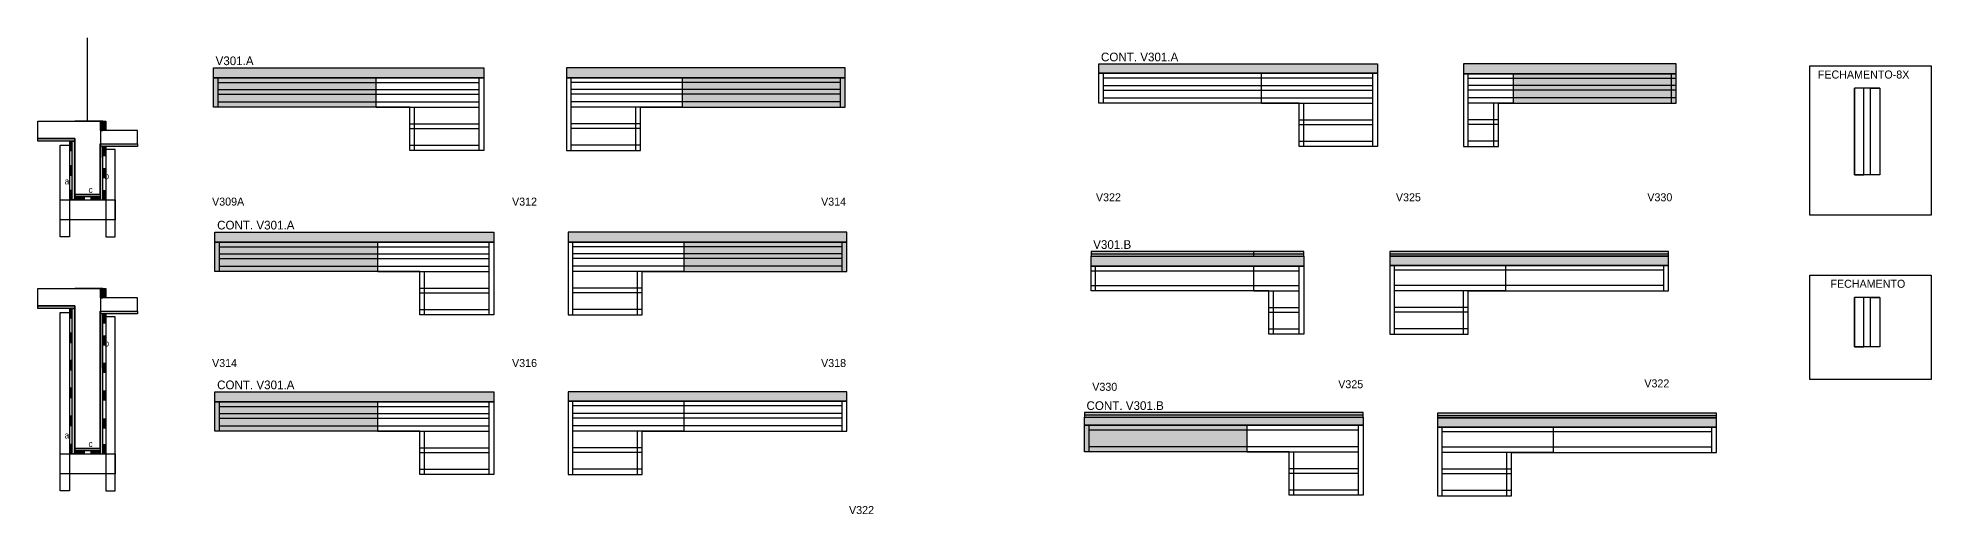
# Model space of a CAD drawing. Header units: metres. Extents: x 2041 to 8056, y 6610 to 8323.
# Drawn here: x 5217 to 8056, y 7608 to 8323 of the extents above; entities that cross this region are included whole.
import ezdxf

# ---------------------------------------------------------------- set-up
doc = ezdxf.new("R2010")
doc.units = ezdxf.units.M
for name, color, linetype in [('5', 7, 'Continuous'), ('CONCRETO', 7, 'Continuous'), ('COTA', 7, 'Continuous'), ('Cotas', 7, 'Continuous'), ('detalhes', 7, 'Continuous'), ('Hachura', 7, 'Continuous'), ('Madeira', 7, 'Continuous'), ('Painéis', 7, 'Continuous'), ('REAPROVEITAMENTO', 7, 'Continuous'), ('SARR_2.2x7', 7, 'Continuous'), ('SARR_3.5x7', 7, 'Continuous'), ('TEXTO PILAR', 7, 'Continuous'), ('Texto Seção', 7, 'Continuous')]:
    doc.layers.add(name, color=color, linetype=linetype)

msp = doc.modelspace()

# ---------------------------------------------------------------- hatches: boundary and pattern name
at = {"layer": 'COTA'}
h = msp.add_hatch(color=7, dxfattribs=at)
h.dxf.hatch_style = 1
h.paths.add_polyline_path([(5885.4, 8278), (5479.9, 8278), (5479.9, 8278), (5479.9, 8263), (5479.9, 8263), (5885.4, 8263), (5885.4, 8263), (5885.4, 8278)])
h = msp.add_hatch(color=7, dxfattribs=at)
h.dxf.hatch_style = 1
h.paths.add_polyline_path([(6009.4, 8278), (6427.4, 8278), (6427.4, 8278), (6427.4, 8264), (6427.4, 8264), (6009.4, 8264), (6009.4, 8264), (6009.4, 8278)])
h = msp.add_hatch(color=7, dxfattribs=at)
h.dxf.hatch_style = 1
h.paths.add_polyline_path([(7225.8, 8283.7), (6807.8, 8283.7), (6807.8, 8283.7), (6807.8, 8269.7), (6807.8, 8269.7), (7225.8, 8269.7), (7225.8, 8269.7), (7225.8, 8283.7)])
h = msp.add_hatch(color=7, dxfattribs=at)
h.dxf.hatch_style = 1
h.paths.add_polyline_path([(7354.8, 8283.7), (7354.8, 8268.7), (7354.8, 8268.7), (7673.8, 8268.7), (7673.8, 8268.7), (7673.8, 8283.7), (7673.8, 8283.7), (7354.8, 8283.7)])
h = msp.add_hatch(color=7, dxfattribs=at)
h.dxf.hatch_style = 1
h.paths.add_polyline_path([(5900.2, 8031.4), (5482.2, 8031.4), (5482.2, 8031.4), (5482.2, 8016.4), (5482.2, 8016.4), (5900.2, 8016.4), (5900.2, 8016.4), (5900.2, 8031.4)])
h = msp.add_hatch(color=7, dxfattribs=at)
h.dxf.hatch_style = 1
h.paths.add_polyline_path([(6011.9, 8031.4), (6429.9, 8031.4), (6429.9, 8031.4), (6429.9, 8016.4), (6429.9, 8016.4), (6011.9, 8016.4), (6011.9, 8016.4), (6011.9, 8031.4)])
h = msp.add_hatch(color=7, dxfattribs=at)
h.dxf.hatch_style = 1
h.paths.add_polyline_path([(7115.1, 7980.4), (7115.1, 7995.4), (7115.1, 7995.4), (6796.1, 7995.4), (6796.1, 7995.4), (6796.1, 7980.4), (6796.1, 7980.4), (7115.1, 7980.4)])
h = msp.add_hatch(color=7, dxfattribs=at)
h.dxf.hatch_style = 1
h.paths.add_polyline_path([(7244, 7995.4), (7662, 7995.4), (7662, 7995.4), (7662, 7981.4), (7662, 7981.4), (7244, 7981.4), (7244, 7981.4), (7244, 7995.4)])
h = msp.add_hatch(color=7, dxfattribs=at)
h.dxf.hatch_style = 1
h.paths.add_polyline_path([(5900.2, 7791.7), (5482.2, 7791.7), (5482.2, 7791.7), (5482.2, 7776.7), (5482.2, 7776.7), (5900.2, 7776.7), (5900.2, 7776.7), (5900.2, 7791.7)])
h = msp.add_hatch(color=7, dxfattribs=at)
h.dxf.hatch_style = 1
h.paths.add_polyline_path([(6011.9, 7791.7), (6429.9, 7791.7), (6429.9, 7791.7), (6429.9, 7777.7), (6429.9, 7777.7), (6011.9, 7777.7), (6011.9, 7777.7), (6011.9, 7791.7)])
h = msp.add_hatch(color=7, dxfattribs=at)
h.dxf.hatch_style = 1
h.paths.add_polyline_path([(7204.1, 7753.6), (6786.1, 7753.6), (6786.1, 7753.6), (6786.1, 7741.6), (6786.1, 7741.6), (7204.1, 7741.6), (7204.1, 7741.6), (7204.1, 7753.6)])
h = msp.add_hatch(color=7, dxfattribs=at)
h.dxf.hatch_style = 1
h.paths.add_polyline_path([(7315.9, 7752.6), (7733.9, 7752.6), (7733.9, 7752.6), (7733.9, 7738.6), (7733.9, 7738.6), (7315.9, 7738.6), (7315.9, 7738.6), (7315.9, 7752.6)])
at = {"layer": 'Hachura'}
h = msp.add_hatch(color=7, dxfattribs=at)
h.dxf.hatch_style = 1
h.paths.add_polyline_path([(5314.2, 8197.8), (5310.6, 8197.8), (5310.6, 8197.8), (5310.6, 8183.8), (5310.6, 8183.8), (5314.2, 8183.8), (5314.2, 8183.8), (5314.2, 8197.8)])
h = msp.add_hatch(color=7, dxfattribs=at)
h.dxf.hatch_style = 1
h.paths.add_polyline_path([(5318.6, 8183.8), (5314.2, 8183.8), (5314.2, 8183.8), (5314.2, 8197.8), (5314.2, 8197.8), (5318.6, 8197.8), (5318.6, 8197.8), (5318.6, 8183.8)])
h = msp.add_hatch(color=7, dxfattribs=at)
h.dxf.hatch_style = 1
h.paths.add_polyline_path([(5216.6, 8167.8), (5216.6, 8171.8), (5216.6, 8171.8), (5272.2, 8171.8), (5272.2, 8171.8), (5272.2, 8167.8), (5272.2, 8167.8), (5216.6, 8167.8)])
h = msp.add_hatch(color=7, dxfattribs=at)
h.dxf.hatch_style = 1
h.paths.add_polyline_path([(5263.8, 8153.8), (5268.2, 8153.8), (5268.2, 8153.8), (5268.2, 8167.8), (5268.2, 8167.8), (5263.8, 8167.8), (5263.8, 8167.8), (5263.8, 8153.8)])
h = msp.add_hatch(color=7, dxfattribs=at)
h.dxf.hatch_style = 1
h.paths.add_polyline_path([(5268.2, 8167.8), (5272.2, 8167.8), (5272.2, 8167.8), (5272.2, 8079.8), (5272.2, 8079.8), (5268.2, 8079.8), (5268.2, 8079.8), (5268.2, 8167.8)])
h = msp.add_hatch(color=7, dxfattribs=at)
h.dxf.hatch_style = 1
h.paths.add_polyline_path([(5310.2, 8159.8), (5310.2, 8163.8), (5310.2, 8163.8), (5365.8, 8163.8), (5365.8, 8163.8), (5365.8, 8159.8), (5365.8, 8159.8), (5310.2, 8159.8)])
h = msp.add_hatch(color=7, dxfattribs=at)
h.dxf.hatch_style = 1
h.paths.add_polyline_path([(5310.2, 8159.8), (5314.2, 8159.8), (5314.2, 8159.8), (5314.2, 8079.8), (5314.2, 8079.8), (5310.2, 8079.8), (5310.2, 8079.8), (5310.2, 8159.8)])
h = msp.add_hatch(color=7, dxfattribs=at)
h.dxf.hatch_style = 1
h.paths.add_polyline_path([(5318.6, 8145.8), (5314.2, 8145.8), (5314.2, 8145.8), (5314.2, 8159.8), (5314.2, 8159.8), (5318.6, 8159.8), (5318.6, 8159.8), (5318.6, 8145.8)])
h = msp.add_hatch(color=7, dxfattribs=at)
h.dxf.hatch_style = 1
h.paths.add_polyline_path([(5263.8, 8116.8), (5268.2, 8116.8), (5268.2, 8116.8), (5268.2, 8130.8), (5268.2, 8130.8), (5263.8, 8130.8), (5263.8, 8130.8), (5263.8, 8116.8)])
h = msp.add_hatch(color=7, dxfattribs=at)
h.dxf.hatch_style = 1
h.paths.add_polyline_path([(5318.6, 8112.8), (5314.2, 8112.8), (5314.2, 8112.8), (5314.2, 8126.8), (5314.2, 8126.8), (5318.6, 8126.8), (5318.6, 8126.8), (5318.6, 8112.8)])
h = msp.add_hatch(color=7, dxfattribs=at)
h.dxf.hatch_style = 1
h.paths.add_polyline_path([(5263.8, 8079.8), (5268.2, 8079.8), (5268.2, 8079.8), (5268.2, 8093.8), (5268.2, 8093.8), (5263.8, 8093.8), (5263.8, 8093.8), (5263.8, 8079.8)])
h = msp.add_hatch(color=7, dxfattribs=at)
h.dxf.hatch_style = 1
h.paths.add_polyline_path([(5318.6, 8079.8), (5314.2, 8079.8), (5314.2, 8079.8), (5314.2, 8093.8), (5314.2, 8093.8), (5318.6, 8093.8), (5318.6, 8093.8), (5318.6, 8079.8)])
h = msp.add_hatch(color=7, dxfattribs=at)
h.dxf.hatch_style = 1
h.paths.add_polyline_path([(5272.2, 8084.2), (5272.2, 8087.8), (5272.2, 8087.8), (5310.2, 8087.8), (5310.2, 8087.8), (5310.2, 8084.2), (5310.2, 8084.2), (5272.2, 8084.2)])
h = msp.add_hatch(color=7, dxfattribs=at)
h.dxf.hatch_style = 1
h.paths.add_polyline_path([(5272.2, 8079.8), (5272.2, 8084.2), (5272.2, 8084.2), (5286.2, 8084.2), (5286.2, 8084.2), (5286.2, 8079.8), (5286.2, 8079.8), (5272.2, 8079.8)])
h = msp.add_hatch(color=7, dxfattribs=at)
h.dxf.hatch_style = 1
h.paths.add_polyline_path([(5310.2, 8079.8), (5310.2, 8084.2), (5310.2, 8084.2), (5296.2, 8084.2), (5296.2, 8084.2), (5296.2, 8079.8), (5296.2, 8079.8), (5310.2, 8079.8)])
h = msp.add_hatch(color=7, dxfattribs=at)
h.dxf.hatch_style = 1
h.paths.add_polyline_path([(5314.2, 7946.7), (5310.6, 7946.7), (5310.6, 7946.7), (5310.6, 7932.7), (5310.6, 7932.7), (5314.2, 7932.7), (5314.2, 7932.7), (5314.2, 7946.7)])
h = msp.add_hatch(color=7, dxfattribs=at)
h.dxf.hatch_style = 1
h.paths.add_polyline_path([(5318.6, 7932.7), (5314.2, 7932.7), (5314.2, 7932.7), (5314.2, 7946.7), (5314.2, 7946.7), (5318.6, 7946.7), (5318.6, 7946.7), (5318.6, 7932.7)])
h = msp.add_hatch(color=7, dxfattribs=at)
h.dxf.hatch_style = 1
h.paths.add_polyline_path([(5216.6, 7916.7), (5216.6, 7920.7), (5216.6, 7920.7), (5272.2, 7920.7), (5272.2, 7920.7), (5272.2, 7916.7), (5272.2, 7916.7), (5216.6, 7916.7)])
h = msp.add_hatch(color=7, dxfattribs=at)
h.dxf.hatch_style = 1
h.paths.add_polyline_path([(5263.8, 7902.7), (5268.2, 7902.7), (5268.2, 7902.7), (5268.2, 7916.7), (5268.2, 7916.7), (5263.8, 7916.7), (5263.8, 7916.7), (5263.8, 7902.7)])
h = msp.add_hatch(color=7, dxfattribs=at)
h.dxf.hatch_style = 1
h.paths.add_polyline_path([(5268.2, 7916.7), (5272.2, 7916.7), (5272.2, 7916.7), (5272.2, 7698.7), (5272.2, 7698.7), (5268.2, 7698.7), (5268.2, 7698.7), (5268.2, 7916.7)])
h = msp.add_hatch(color=7, dxfattribs=at)
h.dxf.hatch_style = 1
h.paths.add_polyline_path([(5310.2, 7908.7), (5310.2, 7912.7), (5310.2, 7912.7), (5365.8, 7912.7), (5365.8, 7912.7), (5365.8, 7908.7), (5365.8, 7908.7), (5310.2, 7908.7)])
h = msp.add_hatch(color=7, dxfattribs=at)
h.dxf.hatch_style = 1
h.paths.add_polyline_path([(5310.2, 7908.7), (5314.2, 7908.7), (5314.2, 7908.7), (5314.2, 7698.7), (5314.2, 7698.7), (5310.2, 7698.7), (5310.2, 7698.7), (5310.2, 7908.7)])
h = msp.add_hatch(color=7, dxfattribs=at)
h.dxf.hatch_style = 1
h.paths.add_polyline_path([(5318.6, 7894.7), (5314.2, 7894.7), (5314.2, 7894.7), (5314.2, 7908.7), (5314.2, 7908.7), (5318.6, 7908.7), (5318.6, 7908.7), (5318.6, 7894.7)])
h = msp.add_hatch(color=7, dxfattribs=at)
h.dxf.hatch_style = 1
h.paths.add_polyline_path([(5263.8, 7865.7), (5268.2, 7865.7), (5268.2, 7865.7), (5268.2, 7879.7), (5268.2, 7879.7), (5263.8, 7879.7), (5263.8, 7879.7), (5263.8, 7865.7)])
h = msp.add_hatch(color=7, dxfattribs=at)
h.dxf.hatch_style = 1
h.paths.add_polyline_path([(5318.6, 7861.7), (5314.2, 7861.7), (5314.2, 7861.7), (5314.2, 7875.7), (5314.2, 7875.7), (5318.6, 7875.7), (5318.6, 7875.7), (5318.6, 7861.7)])
h = msp.add_hatch(color=7, dxfattribs=at)
h.dxf.hatch_style = 1
h.paths.add_polyline_path([(5263.8, 7824.9), (5268.2, 7824.9), (5268.2, 7824.9), (5268.2, 7838.9), (5268.2, 7838.9), (5263.8, 7838.9), (5263.8, 7838.9), (5263.8, 7824.9)])
h = msp.add_hatch(color=7, dxfattribs=at)
h.dxf.hatch_style = 1
h.paths.add_polyline_path([(5318.6, 7820.9), (5314.2, 7820.9), (5314.2, 7820.9), (5314.2, 7834.9), (5314.2, 7834.9), (5318.6, 7834.9), (5318.6, 7834.9), (5318.6, 7820.9)])
h = msp.add_hatch(color=7, dxfattribs=at)
h.dxf.hatch_style = 1
h.paths.add_polyline_path([(5263.8, 7783.3), (5268.2, 7783.3), (5268.2, 7783.3), (5268.2, 7797.3), (5268.2, 7797.3), (5263.8, 7797.3), (5263.8, 7797.3), (5263.8, 7783.3)])
h = msp.add_hatch(color=7, dxfattribs=at)
h.dxf.hatch_style = 1
h.paths.add_polyline_path([(5318.6, 7779.3), (5314.2, 7779.3), (5314.2, 7779.3), (5314.2, 7793.3), (5314.2, 7793.3), (5318.6, 7793.3), (5318.6, 7793.3), (5318.6, 7779.3)])
h = msp.add_hatch(color=7, dxfattribs=at)
h.dxf.hatch_style = 1
h.paths.add_polyline_path([(5263.8, 7741.4), (5268.2, 7741.4), (5268.2, 7741.4), (5268.2, 7755.4), (5268.2, 7755.4), (5263.8, 7755.4), (5263.8, 7755.4), (5263.8, 7741.4)])
h = msp.add_hatch(color=7, dxfattribs=at)
h.dxf.hatch_style = 1
h.paths.add_polyline_path([(5318.6, 7737.4), (5314.2, 7737.4), (5314.2, 7737.4), (5314.2, 7751.4), (5314.2, 7751.4), (5318.6, 7751.4), (5318.6, 7751.4), (5318.6, 7737.4)])
h = msp.add_hatch(color=7, dxfattribs=at)
h.dxf.hatch_style = 1
h.paths.add_polyline_path([(5263.8, 7698.7), (5268.2, 7698.7), (5268.2, 7698.7), (5268.2, 7712.7), (5268.2, 7712.7), (5263.8, 7712.7), (5263.8, 7712.7), (5263.8, 7698.7)])
h = msp.add_hatch(color=7, dxfattribs=at)
h.dxf.hatch_style = 1
h.paths.add_polyline_path([(5272.2, 7703.1), (5272.2, 7706.7), (5272.2, 7706.7), (5310.2, 7706.7), (5310.2, 7706.7), (5310.2, 7703.1), (5310.2, 7703.1), (5272.2, 7703.1)])
h = msp.add_hatch(color=7, dxfattribs=at)
h.dxf.hatch_style = 1
h.paths.add_polyline_path([(5272.2, 7698.7), (5272.2, 7703.1), (5272.2, 7703.1), (5286.2, 7703.1), (5286.2, 7703.1), (5286.2, 7698.7), (5286.2, 7698.7), (5272.2, 7698.7)])
h = msp.add_hatch(color=7, dxfattribs=at)
h.dxf.hatch_style = 1
h.paths.add_polyline_path([(5310.2, 7698.7), (5310.2, 7703.1), (5310.2, 7703.1), (5296.2, 7703.1), (5296.2, 7703.1), (5296.2, 7698.7), (5296.2, 7698.7), (5310.2, 7698.7)])
h = msp.add_hatch(color=7, dxfattribs=at)
h.dxf.hatch_style = 1
h.paths.add_polyline_path([(5318.6, 7698.7), (5314.2, 7698.7), (5314.2, 7698.7), (5314.2, 7712.7), (5314.2, 7712.7), (5318.6, 7712.7), (5318.6, 7712.7), (5318.6, 7698.7)])
at = {"layer": 'REAPROVEITAMENTO'}
h = msp.add_hatch(color=7, dxfattribs=at)
h.dxf.hatch_style = 1
h.paths.add_polyline_path([(5479.9, 8263), (5479.9, 8219), (5479.9, 8219), (5723.9, 8219), (5723.9, 8219), (5723.9, 8263), (5723.9, 8263), (5479.9, 8263)])
h = msp.add_hatch(color=7, dxfattribs=at)
h.dxf.hatch_style = 1
h.paths.add_polyline_path([(6183.4, 8263), (6183.4, 8219), (6183.4, 8219), (6427.4, 8219), (6427.4, 8219), (6427.4, 8263), (6427.4, 8263), (6183.4, 8263)])
h = msp.add_hatch(color=7, dxfattribs=at)
h.dxf.hatch_style = 1
h.paths.add_polyline_path([(7429.8, 8268.7), (7429.8, 8224.7), (7429.8, 8224.7), (7673.8, 8224.7), (7673.8, 8224.7), (7673.8, 8268.7), (7673.8, 8268.7), (7429.8, 8268.7), (7429.8, 8268.7)])
h = msp.add_hatch(color=7, dxfattribs=at)
h.dxf.hatch_style = 1
h.paths.add_polyline_path([(5482.2, 8016.4), (5482.2, 7972.4), (5482.2, 7972.4), (5726.2, 7972.4), (5726.2, 7972.4), (5726.2, 8016.4), (5726.2, 8016.4), (5482.2, 8016.4)])
h = msp.add_hatch(color=7, dxfattribs=at)
h.dxf.hatch_style = 1
h.paths.add_polyline_path([(6185.9, 8016.4), (6185.9, 7972.4), (6185.9, 7972.4), (6429.9, 7972.4), (6429.9, 7972.4), (6429.9, 8016.4), (6429.9, 8016.4), (6185.9, 8016.4)])
h = msp.add_hatch(color=7, dxfattribs=at)
h.dxf.hatch_style = 1
h.paths.add_polyline_path([(6796.1, 8002.4), (6796.1, 7995.4), (6796.1, 7995.4), (7040.1, 7995.4), (7040.1, 7995.4), (7040.1, 8002.4), (7040.1, 8002.4), (6796.1, 8002.4), (6796.1, 8002.4)])
h = msp.add_hatch(color=7, dxfattribs=at)
h.dxf.hatch_style = 1
h.paths.add_polyline_path([(6953.6, 8002.4), (6953.6, 7995.4), (6953.6, 7995.4), (7115.1, 7995.4), (7115.1, 7995.4), (7115.1, 8002.4), (7115.1, 8002.4), (6953.6, 8002.4), (6953.6, 8002.4)])
h = msp.add_hatch(color=7, dxfattribs=at)
h.dxf.hatch_style = 1
h.paths.add_polyline_path([(7244, 8002.4), (7244, 7995.4), (7244, 7995.4), (7500.5, 7995.4), (7500.5, 7995.4), (7500.5, 8002.4), (7500.5, 8002.4), (7244, 8002.4)])
h = msp.add_hatch(color=7, dxfattribs=at)
h.dxf.hatch_style = 1
h.paths.add_polyline_path([(7500.5, 8002.4), (7500.5, 7995.4), (7500.5, 7995.4), (7662, 7995.4), (7662, 7995.4), (7662, 8002.4), (7662, 8002.4), (7500.5, 8002.4), (7500.5, 8002.4)])
h = msp.add_hatch(color=7, dxfattribs=at)
h.dxf.hatch_style = 1
h.paths.add_polyline_path([(5482.2, 7776.7), (5482.2, 7732.7), (5482.2, 7732.7), (5726.2, 7732.7), (5726.2, 7732.7), (5726.2, 7776.7), (5726.2, 7776.7), (5482.2, 7776.7)])
h = msp.add_hatch(color=7, dxfattribs=at)
h.dxf.hatch_style = 1
h.paths.add_polyline_path([(6786.1, 7760.6), (6786.1, 7753.6), (6786.1, 7753.6), (7042.6, 7753.6), (7042.6, 7753.6), (7042.6, 7760.6), (7042.6, 7760.6), (6786.1, 7760.6)])
h = msp.add_hatch(color=7, dxfattribs=at)
h.dxf.hatch_style = 1
h.paths.add_polyline_path([(7042.6, 7760.6), (7042.6, 7753.6), (7042.6, 7753.6), (7204.1, 7753.6), (7204.1, 7753.6), (7204.1, 7760.6), (7204.1, 7760.6), (7042.6, 7760.6), (7042.6, 7760.6)])
h = msp.add_hatch(color=7, dxfattribs=at)
h.dxf.hatch_style = 1
h.paths.add_polyline_path([(7315.9, 7759.6), (7315.9, 7752.6), (7315.9, 7752.6), (7572.4, 7752.6), (7572.4, 7752.6), (7572.4, 7759.6), (7572.4, 7759.6), (7315.9, 7759.6)])
h = msp.add_hatch(color=7, dxfattribs=at)
h.dxf.hatch_style = 1
h.paths.add_polyline_path([(7572.4, 7759.6), (7572.4, 7752.6), (7572.4, 7752.6), (7733.9, 7752.6), (7733.9, 7752.6), (7733.9, 7759.6), (7733.9, 7759.6), (7572.4, 7759.6), (7572.4, 7759.6)])
h = msp.add_hatch(color=7, dxfattribs=at)
h.dxf.hatch_style = 1
h.paths.add_polyline_path([(6786.1, 7741.6), (6786.1, 7701.6), (6786.1, 7701.6), (7030.1, 7701.6), (7030.1, 7701.6), (7030.1, 7741.6), (7030.1, 7741.6), (6786.1, 7741.6)])

# ---------------------------------------------------------------- linework, layer by layer
at = {"layer": 'CONCRETO', "color": 7, "lineweight": 25}
for points in [[(5216.6, 8171.8), (5216.6, 8197.8), (5272.2, 8197.8), (5272.2, 8197.8), (5310.6, 8197.8), (5310.2, 8087.8), (5272.2, 8087.8), (5272.2, 8171.8)], [(5216.6, 7920.7), (5216.6, 7946.7), (5272.2, 7946.7), (5272.2, 7946.7), (5310.6, 7946.7), (5310.2, 7706.7), (5272.2, 7706.7), (5272.2, 7920.7)]]:
    msp.add_lwpolyline(points, close=True, dxfattribs=at)
for points in [[(5272.2, 8167.8), (5272.2, 8087.8), (5310.2, 8087.8), (5310.2, 8163.8), (5365.8, 8163.8), (5365.8, 8183.8), (5310.6, 8183.8), (5310.6, 8197.8), (5272.2, 8197.8)], [(5272.2, 7916.7), (5272.2, 7706.7), (5310.2, 7706.7), (5310.2, 7912.7), (5365.8, 7912.7), (5365.8, 7932.7), (5310.6, 7932.7), (5310.6, 7946.7), (5272.2, 7946.7)]]:
    msp.add_lwpolyline(points, dxfattribs=at)
at = {"layer": 'COTA', "color": 7, "lineweight": 25}
for points in [[(5479.9, 8278), (5885.4, 8278), (5885.4, 8263), (5479.9, 8263)], [(6427.4, 8278), (6009.4, 8278), (6009.4, 8263), (6427.4, 8263)], [(6807.8, 8283.7), (7225.8, 8283.7), (7225.8, 8269.7), (6807.8, 8269.7)], [(7673.8, 8283.7), (7354.8, 8283.7), (7354.8, 8268.7), (7673.8, 8268.7)], [(5482.2, 8031.4), (5900.2, 8031.4), (5900.2, 8016.4), (5482.2, 8016.4)], [(6429.9, 8031.4), (6011.9, 8031.4), (6011.9, 8016.4), (6429.9, 8016.4)], [(6796.1, 7995.4), (7115.1, 7995.4), (7115.1, 7980.4), (6796.1, 7980.4)], [(7662, 7995.4), (7244, 7995.4), (7244, 7981.4), (7662, 7981.4)], [(5482.2, 7791.7), (5900.2, 7791.7), (5900.2, 7776.7), (5482.2, 7776.7)], [(6429.9, 7791.7), (6011.9, 7791.7), (6011.9, 7777.7), (6429.9, 7777.7)], [(6786.1, 7753.6), (7204.1, 7753.6), (7204.1, 7741.6), (6786.1, 7741.6)], [(7733.9, 7752.6), (7315.9, 7752.6), (7315.9, 7738.6), (7733.9, 7738.6)]]:
    msp.add_lwpolyline(points, close=True, dxfattribs=at)
at = {"layer": 'Cotas', "color": 7, "lineweight": 25}
for points in [[(7874.1, 8280.6), (8056, 8280.6), (8056, 8057), (7874.1, 8057)], [(7874.1, 7966.5), (8056, 7966.5), (8056, 7810.2), (7874.1, 7810.2)]]:
    msp.add_lwpolyline(points, close=True, dxfattribs=at)
at = {"layer": 'Defpoints', "color": 7, "lineweight": 25}
msp.add_line((5291.2, 8197.8), (5291.2, 8322.8), dxfattribs=at)
at = {"layer": 'Madeira', "color": 7, "lineweight": 25}
for points in [[(5318.6, 8183.8), (5314.2, 8183.8), (5314.2, 8197.8), (5318.6, 8197.8)], [(5263.8, 8153.8), (5268.2, 8153.8), (5268.2, 8167.8), (5263.8, 8167.8)], [(5318.6, 8145.8), (5314.2, 8145.8), (5314.2, 8159.8), (5318.6, 8159.8)], [(5263.8, 8116.8), (5268.2, 8116.8), (5268.2, 8130.8), (5263.8, 8130.8)], [(5318.6, 8112.8), (5314.2, 8112.8), (5314.2, 8126.8), (5318.6, 8126.8)], [(5263.8, 8079.8), (5268.2, 8079.8), (5268.2, 8093.8), (5263.8, 8093.8)], [(5318.6, 8079.8), (5314.2, 8079.8), (5314.2, 8093.8), (5318.6, 8093.8)], [(5272.2, 8079.8), (5272.2, 8084.2), (5286.2, 8084.2), (5286.2, 8079.8)], [(5310.2, 8079.8), (5310.2, 8084.2), (5296.2, 8084.2), (5296.2, 8079.8)], [(5318.6, 7932.7), (5314.2, 7932.7), (5314.2, 7946.7), (5318.6, 7946.7)], [(5263.8, 7902.7), (5268.2, 7902.7), (5268.2, 7916.7), (5263.8, 7916.7)], [(5318.6, 7894.7), (5314.2, 7894.7), (5314.2, 7908.7), (5318.6, 7908.7)], [(5263.8, 7865.7), (5268.2, 7865.7), (5268.2, 7879.7), (5263.8, 7879.7)], [(5318.6, 7861.7), (5314.2, 7861.7), (5314.2, 7875.7), (5318.6, 7875.7)], [(5263.8, 7824.9), (5268.2, 7824.9), (5268.2, 7838.9), (5263.8, 7838.9)], [(5318.6, 7820.9), (5314.2, 7820.9), (5314.2, 7834.9), (5318.6, 7834.9)], [(5263.8, 7783.3), (5268.2, 7783.3), (5268.2, 7797.3), (5263.8, 7797.3)], [(5318.6, 7779.3), (5314.2, 7779.3), (5314.2, 7793.3), (5318.6, 7793.3)], [(5263.8, 7741.4), (5268.2, 7741.4), (5268.2, 7755.4), (5263.8, 7755.4)], [(5318.6, 7737.4), (5314.2, 7737.4), (5314.2, 7751.4), (5318.6, 7751.4)], [(5263.8, 7698.7), (5268.2, 7698.7), (5268.2, 7712.7), (5263.8, 7712.7)], [(5272.2, 7698.7), (5272.2, 7703.1), (5286.2, 7703.1), (5286.2, 7698.7)], [(5310.2, 7698.7), (5310.2, 7703.1), (5296.2, 7703.1), (5296.2, 7698.7)], [(5318.6, 7698.7), (5314.2, 7698.7), (5314.2, 7712.7), (5318.6, 7712.7)]]:
    msp.add_lwpolyline(points, close=True, dxfattribs=at)
at = {"layer": 'Painéis', "color": 7, "lineweight": 25}
for p, q in [((5479.9, 8219), (5479.9, 8263)), ((5479.9, 8263), (5885.4, 8263)), ((5723.9, 8219), (5723.9, 8263)), ((5885.4, 8263), (5885.4, 8154)), ((6427.4, 8263), (6009.4, 8263)), ((6009.4, 8263), (6009.4, 8154)), ((6183.4, 8219), (6183.4, 8263)), ((6427.4, 8219), (6427.4, 8263)), ((6807.8, 8224.7), (6807.8, 8269.7)), ((6807.8, 8269.7), (7225.8, 8269.7)), ((7051.8, 8224.7), (7051.8, 8269.7)), ((7225.8, 8269.7), (7225.8, 8159.7)), ((7673.8, 8268.7), (7354.8, 8268.7)), ((7354.8, 8268.7), (7354.8, 8159.7)), ((7429.8, 8224.7), (7429.8, 8268.7)), ((7673.8, 8224.7), (7673.8, 8268.7)), ((7978.9, 8247.2), (7941, 8247.2)), ((7941, 8117.2), (7941, 8247.2)), ((7978.9, 8247.2), (7978.9, 8117.2)), ((5774.4, 8219), (5479.9, 8219)), ((5774.4, 8154), (5774.4, 8219)), ((6120.4, 8154), (6120.4, 8219)), ((6120.4, 8219), (6427.4, 8219)), ((7108.3, 8224.7), (6807.8, 8224.7)), ((7108.3, 8159.7), (7108.3, 8224.7)), ((7407.3, 8159.7), (7407.3, 8224.7)), ((7407.3, 8224.7), (7673.8, 8224.7)), ((5885.4, 8154), (5774.4, 8154)), ((6009.4, 8154), (6120.4, 8154)), ((7225.8, 8159.7), (7108.3, 8159.7)), ((7354.8, 8159.7), (7407.3, 8159.7)), ((7978.9, 8117.2), (7941, 8117.2)), ((5482.2, 7972.4), (5482.2, 8016.4)), ((5482.2, 8016.4), (5900.2, 8016.4)), ((5726.2, 7972.4), (5726.2, 8016.4)), ((5900.2, 8016.4), (5900.2, 7907.4)), ((6429.9, 8016.4), (6011.9, 8016.4)), ((6011.9, 8016.4), (6011.9, 7907.4)), ((6185.9, 7972.4), (6185.9, 8016.4)), ((6429.9, 7972.4), (6429.9, 8016.4)), ((6796.1, 7943.4), (6796.1, 7980.4)), ((6796.1, 7980.4), (7115.1, 7980.4)), ((7040.1, 7995.4), (7040.1, 8002.4)), ((7040.1, 7943.4), (7040.1, 7980.4)), ((7115.1, 7980.4), (7115.1, 7878.4)), ((7662, 7981.4), (7244, 7981.4)), ((7244, 7981.4), (7244, 7878.4)), ((7418, 7943.4), (7418, 7981.4)), ((7662, 7943.4), (7662, 7981.4)), ((5789.2, 7972.4), (5482.2, 7972.4)), ((5789.2, 7907.4), (5789.2, 7972.4)), ((6122.9, 7907.4), (6122.9, 7972.4)), ((6122.9, 7972.4), (6429.9, 7972.4)), ((7062.6, 7943.4), (6796.1, 7943.4)), ((7062.6, 7878.4), (7062.6, 7943.4)), ((7361.5, 7878.4), (7361.5, 7943.4)), ((7361.5, 7943.4), (7662, 7943.4)), ((7978.9, 7933.1), (7941, 7933.1)), ((7941, 7859.1), (7941, 7933.1)), ((7978.9, 7933.1), (7978.9, 7859.1)), ((5900.2, 7907.4), (5789.2, 7907.4)), ((6011.9, 7907.4), (6122.9, 7907.4)), ((7115.1, 7878.4), (7062.6, 7878.4)), ((7244, 7878.4), (7361.5, 7878.4)), ((7978.9, 7859.1), (7941, 7859.1)), ((5482.2, 7732.7), (5482.2, 7776.7)), ((5482.2, 7776.7), (5900.2, 7776.7)), ((5726.2, 7732.7), (5726.2, 7776.7)), ((5900.2, 7776.7), (5900.2, 7667.7)), ((6429.9, 7777.7), (6011.9, 7777.7)), ((6011.9, 7777.7), (6011.9, 7667.7)), ((6185.9, 7732.7), (6185.9, 7777.7)), ((6429.9, 7732.7), (6429.9, 7777.7)), ((5789.2, 7732.7), (5482.2, 7732.7)), ((5789.2, 7667.7), (5789.2, 7732.7)), ((6122.9, 7667.7), (6122.9, 7732.7)), ((6122.9, 7732.7), (6429.9, 7732.7)), ((6786.1, 7701.6), (6786.1, 7741.6)), ((6786.1, 7741.6), (7204.1, 7741.6)), ((7030.1, 7701.6), (7030.1, 7741.6)), ((7204.1, 7741.6), (7204.1, 7636.6)), ((7733.9, 7738.6), (7315.9, 7738.6)), ((7315.9, 7738.6), (7315.9, 7635.6)), ((7489.9, 7700.6), (7489.9, 7738.6)), ((7733.9, 7700.6), (7733.9, 7738.6)), ((7093.1, 7701.6), (6786.1, 7701.6)), ((7093.1, 7636.6), (7093.1, 7701.6)), ((7426.9, 7635.6), (7426.9, 7700.6)), ((7426.9, 7700.6), (7733.9, 7700.6)), ((5900.2, 7667.7), (5789.2, 7667.7)), ((6011.9, 7667.7), (6122.9, 7667.7)), ((7204.1, 7636.6), (7093.1, 7636.6)), ((7315.9, 7635.6), (7426.9, 7635.6))]:
    msp.add_line(p, q, dxfattribs=at)
for points in [[(5314.2, 8197.8), (5310.6, 8197.8), (5310.6, 8183.8), (5314.2, 8183.8)], [(5216.6, 8167.8), (5216.6, 8171.8), (5272.2, 8171.8), (5272.2, 8167.8)], [(5268.2, 8167.8), (5272.2, 8167.8), (5272.2, 8079.8), (5268.2, 8079.8)], [(5310.2, 8159.8), (5310.2, 8163.8), (5365.8, 8163.8), (5365.8, 8159.8)], [(5314.2, 8159.8), (5310.2, 8159.8), (5310.2, 8079.8), (5314.2, 8079.8)], [(5272.2, 8084.2), (5272.2, 8087.8), (5310.2, 8087.8), (5310.2, 8084.2)], [(6796.1, 7995.4), (7115.1, 7995.4), (7115.1, 8002.4), (6796.1, 8002.4)], [(7244, 7995.4), (7662, 7995.4), (7662, 8002.4), (7244, 8002.4)], [(5314.2, 7946.7), (5310.6, 7946.7), (5310.6, 7932.7), (5314.2, 7932.7)], [(5216.6, 7916.7), (5216.6, 7920.7), (5272.2, 7920.7), (5272.2, 7916.7)], [(5268.2, 7916.7), (5272.2, 7916.7), (5272.2, 7698.7), (5268.2, 7698.7)], [(5310.2, 7908.7), (5310.2, 7912.7), (5365.8, 7912.7), (5365.8, 7908.7)], [(5314.2, 7908.7), (5310.2, 7908.7), (5310.2, 7698.7), (5314.2, 7698.7)], [(6786.1, 7753.6), (7204.1, 7753.6), (7204.1, 7760.6), (6786.1, 7760.6)], [(7315.9, 7752.6), (7733.9, 7752.6), (7733.9, 7759.6), (7315.9, 7759.6)], [(5272.2, 7703.1), (5272.2, 7706.7), (5310.2, 7706.7), (5310.2, 7703.1)]]:
    msp.add_lwpolyline(points, close=True, dxfattribs=at)
at = {"layer": 'SARR_2.2x7', "color": 7, "lineweight": 25}
for p, q in [((5486.8, 8220), (5486.8, 8263)), ((5878.4, 8154), (5878.4, 8263)), ((6016.3, 8154), (6016.3, 8263)), ((6420.4, 8220), (6420.4, 8263)), ((6814.8, 8225.7), (6814.8, 8269.7)), ((7218.9, 8159.7), (7218.9, 8269.7)), ((7361.7, 8159.7), (7361.7, 8268.7)), ((7666.8, 8224.7), (7666.8, 8268.7)), ((5486.8, 8256), (5723.9, 8256)), ((5486.8, 8245.5), (5723.9, 8245.5)), ((5486.8, 8238.5), (5723.9, 8238.5)), ((5723.9, 8256), (5878.4, 8256)), ((5723.9, 8245.5), (5878.4, 8245.5)), ((5723.9, 8238.5), (5878.4, 8238.5)), ((6183.3, 8256), (6016.3, 8256)), ((6183.3, 8245.5), (6016.3, 8245.5)), ((6183.3, 8238.5), (6016.3, 8238.5)), ((6420.4, 8256), (6183.4, 8256)), ((6420.4, 8245.5), (6183.4, 8245.5)), ((6420.4, 8238.5), (6183.4, 8238.5)), ((6814.8, 8262.7), (7051.8, 8262.7)), ((6814.8, 8251.2), (7051.8, 8251.2)), ((6814.8, 8244.2), (7051.8, 8244.2)), ((7051.8, 8262.7), (7218.9, 8262.7)), ((7051.8, 8251.2), (7218.9, 8251.2)), ((7051.8, 8244.2), (7218.9, 8244.2)), ((7429.8, 8261.7), (7361.7, 8261.7)), ((7429.8, 8251.2), (7361.7, 8251.2)), ((7429.8, 8244.2), (7361.7, 8244.2)), ((7673.8, 8261.7), (7429.8, 8261.7)), ((7673.8, 8251.2), (7429.8, 8251.2)), ((7673.8, 8244.2), (7429.8, 8244.2)), ((5486.8, 8227), (5723.9, 8227)), ((5723.9, 8227), (5878.4, 8227)), ((5723.9, 8219), (5878.4, 8219)), ((5774.4, 8219), (5781.4, 8219)), ((5781.4, 8154), (5781.4, 8219)), ((6183.3, 8227), (6016.3, 8227)), ((6183.4, 8219), (6016.3, 8219)), ((6113.4, 8154), (6113.4, 8219)), ((6120.4, 8219), (6113.4, 8219)), ((6420.4, 8227), (6183.4, 8227)), ((6814.8, 8232.7), (7051.8, 8232.7)), ((7051.8, 8232.7), (7218.9, 8232.7)), ((7051.8, 8224.7), (7218.8, 8224.7)), ((7108.3, 8224.7), (7115.3, 8224.7)), ((7115.3, 8159.7), (7115.3, 8224.7)), ((7429.8, 8232.7), (7361.7, 8232.7)), ((7429.8, 8224.7), (7361.8, 8224.7)), ((7400.3, 8159.7), (7400.3, 8224.7)), ((7407.3, 8224.7), (7400.3, 8224.7)), ((7673.8, 8232.7), (7429.8, 8232.7)), ((5774.4, 8194), (5878.4, 8194)), ((5774.4, 8187), (5878.4, 8187)), ((6120.4, 8194), (6016.3, 8194)), ((6120.4, 8187), (6016.3, 8187)), ((7108.3, 8199.7), (7218.9, 8199.7)), ((7108.3, 8192.7), (7218.9, 8192.7)), ((7407.3, 8199.7), (7361.7, 8199.7)), ((7407.3, 8192.7), (7361.7, 8192.7)), ((5774.4, 8162), (5878.5, 8162)), ((6120.4, 8162), (6016.3, 8162)), ((7108.3, 8167.7), (7218.9, 8167.7)), ((7407.3, 8167.7), (7361.7, 8167.7)), ((5489.1, 7973.4), (5489.1, 8016.4)), ((5489.1, 8009.4), (5726.2, 8009.4)), ((5726.2, 8009.4), (5893.2, 8009.4)), ((5893.2, 7907.4), (5893.2, 8016.4)), ((6018.9, 7907.4), (6018.9, 8016.4)), ((6185.9, 8009.4), (6018.9, 8009.4)), ((6423, 8009.4), (6185.9, 8009.4)), ((6423, 7973.4), (6423, 8016.4)), ((5489.1, 7998.9), (5726.2, 7998.9)), ((5489.1, 7991.9), (5726.2, 7991.9)), ((5489.1, 7980.4), (5726.2, 7980.4)), ((5726.2, 7998.9), (5893.2, 7998.9)), ((5726.2, 7991.9), (5893.2, 7991.9)), ((5726.2, 7980.4), (5893.2, 7980.4)), ((6185.9, 7998.9), (6018.9, 7998.9)), ((6185.9, 7991.9), (6018.9, 7991.9)), ((6185.9, 7980.4), (6018.9, 7980.4)), ((6423, 7998.9), (6185.9, 7998.9)), ((6423, 7991.9), (6185.9, 7991.9)), ((6423, 7980.4), (6185.9, 7980.4)), ((6796.1, 7998.9), (7040.1, 7998.9)), ((6803, 7944.4), (6803, 7980.4)), ((7040.1, 7998.9), (7115.1, 7998.9)), ((7108.1, 7878.4), (7108.1, 7980.4)), ((7244, 7998.9), (7500.5, 7998.9)), ((7251, 7878.4), (7251, 7981.4)), ((7500.5, 7998.9), (7662, 7998.9)), ((7655.1, 7944.4), (7655.1, 7981.4)), ((5726.2, 7972.4), (5893.2, 7972.4)), ((5789.2, 7972.4), (5796.2, 7972.4)), ((5796.2, 7907.4), (5796.2, 7972.4)), ((6185.9, 7972.4), (6018.9, 7972.4)), ((6115.9, 7907.4), (6115.9, 7972.4)), ((6122.9, 7972.4), (6115.9, 7972.4)), ((6796.1, 7973.4), (7040.1, 7973.4)), ((6796.1, 7951.4), (7040.1, 7951.4)), ((7040.1, 7973.4), (7108.1, 7973.4)), ((7040.1, 7951.4), (7108.1, 7951.4)), ((7418, 7974.4), (7251, 7974.4)), ((7418, 7951.4), (7251, 7951.4)), ((7655.1, 7974.4), (7418, 7974.4)), ((7655.1, 7951.4), (7418, 7951.4)), ((5789.2, 7947.4), (5893.2, 7947.4)), ((5789.2, 7940.4), (5893.2, 7940.4)), ((6122.9, 7947.4), (6018.9, 7947.4)), ((6122.9, 7940.4), (6018.9, 7940.4)), ((7040.1, 7943.4), (7108.1, 7943.4)), ((7062.6, 7943.4), (7069.6, 7943.4)), ((7069.6, 7878.4), (7069.6, 7943.4)), ((7418, 7943.4), (7251, 7943.4)), ((7354.5, 7878.4), (7354.5, 7943.4)), ((7361.5, 7943.4), (7354.5, 7943.4)), ((5789.2, 7915.4), (5893.2, 7915.4)), ((6122.9, 7915.4), (6018.9, 7915.4)), ((7062.6, 7918.4), (7108.1, 7918.4)), ((7062.6, 7911.4), (7108.1, 7911.4)), ((7361.5, 7918.4), (7251, 7918.4)), ((7361.5, 7911.4), (7251, 7911.4)), ((7062.6, 7886.4), (7108.1, 7886.4)), ((7361.5, 7886.4), (7251, 7886.4)), ((5489.1, 7733.7), (5489.1, 7776.7)), ((5489.1, 7769.7), (5726.2, 7769.7)), ((5489.1, 7759.2), (5726.2, 7759.2)), ((5489.1, 7752.2), (5726.2, 7752.2)), ((5726.2, 7769.7), (5893.2, 7769.7)), ((5726.2, 7759.2), (5893.2, 7759.2)), ((5726.2, 7752.2), (5893.2, 7752.2)), ((5893.2, 7667.7), (5893.2, 7776.7)), ((6018.9, 7667.7), (6018.9, 7777.7)), ((6185.9, 7770.7), (6018.9, 7770.7)), ((6185.9, 7759.2), (6018.9, 7759.2)), ((6185.9, 7752.2), (6018.9, 7752.2)), ((6423, 7770.7), (6185.9, 7770.7)), ((6423, 7759.2), (6185.9, 7759.2)), ((6423, 7752.2), (6185.9, 7752.2)), ((6423, 7733.7), (6423, 7777.7)), ((6786.1, 7757.1), (7042.6, 7757.1)), ((7042.6, 7757.1), (7204.1, 7757.1)), ((7315.9, 7756.1), (7572.4, 7756.1)), ((7572.4, 7756.1), (7733.9, 7756.1)), ((5489.1, 7740.7), (5726.2, 7740.7)), ((5726.2, 7740.7), (5893.2, 7740.7)), ((5726.2, 7732.7), (5893.2, 7732.7)), ((5789.2, 7732.7), (5796.2, 7732.7)), ((5796.2, 7667.7), (5796.2, 7732.7)), ((6185.9, 7740.7), (6018.9, 7740.7)), ((6185.9, 7732.7), (6018.9, 7732.7)), ((6115.9, 7667.7), (6115.9, 7732.7)), ((6122.9, 7732.7), (6115.9, 7732.7)), ((6423, 7740.7), (6185.9, 7740.7)), ((6793.1, 7702.6), (6793.1, 7741.6)), ((6793.1, 7734.6), (7030.1, 7734.6)), ((7030.1, 7734.6), (7197.2, 7734.6)), ((7197.2, 7636.6), (7197.2, 7741.6)), ((7322.8, 7635.6), (7322.8, 7738.6)), ((7489.9, 7731.6), (7322.8, 7731.6)), ((7726.9, 7731.6), (7489.9, 7731.6)), ((7726.9, 7701.6), (7726.9, 7738.6)), ((5789.2, 7707.7), (5893.2, 7707.7)), ((5789.2, 7700.7), (5893.2, 7700.7)), ((6122.9, 7707.7), (6018.9, 7707.7)), ((6122.9, 7700.7), (6018.9, 7700.7)), ((6793.1, 7709.6), (7030.1, 7709.6)), ((7030.1, 7709.6), (7197.2, 7709.6)), ((7030.1, 7701.6), (7197.2, 7701.6)), ((7093.1, 7701.6), (7100.1, 7701.6)), ((7100.1, 7636.6), (7100.1, 7701.6)), ((7489.9, 7708.6), (7322.8, 7708.6)), ((7489.9, 7700.6), (7322.9, 7700.6)), ((7419.9, 7635.6), (7419.9, 7700.6)), ((7426.9, 7700.6), (7419.9, 7700.6)), ((7726.9, 7708.6), (7489.9, 7708.6)), ((5789.2, 7675.7), (5893.2, 7675.7)), ((6122.9, 7675.7), (6018.9, 7675.7)), ((7093.1, 7676.6), (7197.2, 7676.6)), ((7093.1, 7669.6), (7197.2, 7669.6)), ((7426.9, 7675.6), (7322.8, 7675.6)), ((7426.9, 7668.6), (7322.8, 7668.6)), ((7093.1, 7644.6), (7197.2, 7644.6)), ((7426.9, 7643.6), (7322.8, 7643.6))]:
    msp.add_line(p, q, dxfattribs=at)
for points in [[(7955, 8247.2), (7941, 8247.2), (7941, 8117.2), (7955, 8117.2)], [(7964.9, 8247.2), (7978.9, 8247.2), (7978.9, 8117.2), (7964.9, 8117.2)], [(7955, 7933.1), (7941, 7933.1), (7941, 7859.1), (7955, 7859.1)], [(7964.9, 7933.1), (7978.9, 7933.1), (7978.9, 7859.1), (7964.9, 7859.1)]]:
    msp.add_lwpolyline(points, close=True, dxfattribs=at)
at = {"layer": 'SARR_3.5x7', "color": 7, "lineweight": 25}
for points in [[(5249.8, 8161.8), (5263.8, 8161.8), (5263.8, 8024.2), (5249.8, 8024.2)], [(5332.6, 8155.4), (5318.6, 8155.4), (5318.6, 8024.2), (5332.6, 8024.2)], [(5249.8, 8079.8), (5332.6, 8079.8), (5332.6, 8049.8), (5249.8, 8049.8)], [(5249.8, 7910.7), (5263.8, 7910.7), (5263.8, 7643), (5249.8, 7643)], [(5332.6, 7904.3), (5318.6, 7904.3), (5318.6, 7643), (5332.6, 7643)], [(5249.8, 7698.7), (5332.6, 7698.7), (5332.6, 7668.6), (5249.8, 7668.6)]]:
    msp.add_lwpolyline(points, close=True, dxfattribs=at)

# ---------------------------------------------------------------- texts
at = {"layer": '5', "color": 7, "lineweight": 25}
for s, p in [('V309A', (5477.8, 8071.1)), ('V312', (5927.7, 8071.1)), ('V314', (6391.2, 8071.1)), ('V322', (6803.4, 8077.6)), ('V325', (7253.3, 8077.6)), ('V330', (7630.4, 8077.6)), ('V314', (5477.8, 7828.9)), ('V316', (5927.7, 7828.9)), ('V318', (6391.2, 7828.9)), ('V325', (7166.8, 7797.1)), ('V322', (7625.9, 7798.3)), ('V330', (6797.9, 7793.2)), ('V322', (6433.1, 7608.3))]:
    msp.add_text(s, height=12, dxfattribs=at).set_placement(p)
at = {"layer": 'detalhes', "color": 7, "lineweight": 25}
for s, p in [('b', (5316.2, 8110.8)), ('a', (5256.5, 8102.9)), ('c', (5292.4, 8090.1)), ('b', (5316.2, 7859.7)), ('a', (5256.5, 7721.7)), ('c', (5292.4, 7708.9))]:
    msp.add_text(s, height=9.6, dxfattribs=at).set_placement(p)
at = {"layer": 'TEXTO PILAR', "color": 7, "lineweight": 25}
for s, p in [('FECHAMENTO-8X', (7886.1, 8261.8)), ('FECHAMENTO', (7905, 7947.8))]:
    msp.add_text(s, height=12, dxfattribs=at).set_placement(p)
at = {"layer": 'Texto Seção', "color": 7, "lineweight": 25}
for s, p in [('V301.A', (5483.1, 8281.9)), ('CONT. V301.A', (6811, 8287.6)), ('CONT. V301.A', (5485.4, 8035.3)), ('V301.B', (6799.3, 8006.2)), ('CONT. V301.A', (5485.4, 7795.6)), ('CONT. V301.B', (6789.3, 7764.5))]:
    msp.add_text(s, height=13, dxfattribs=at).set_placement(p)

doc.saveas('drawing.dxf')
